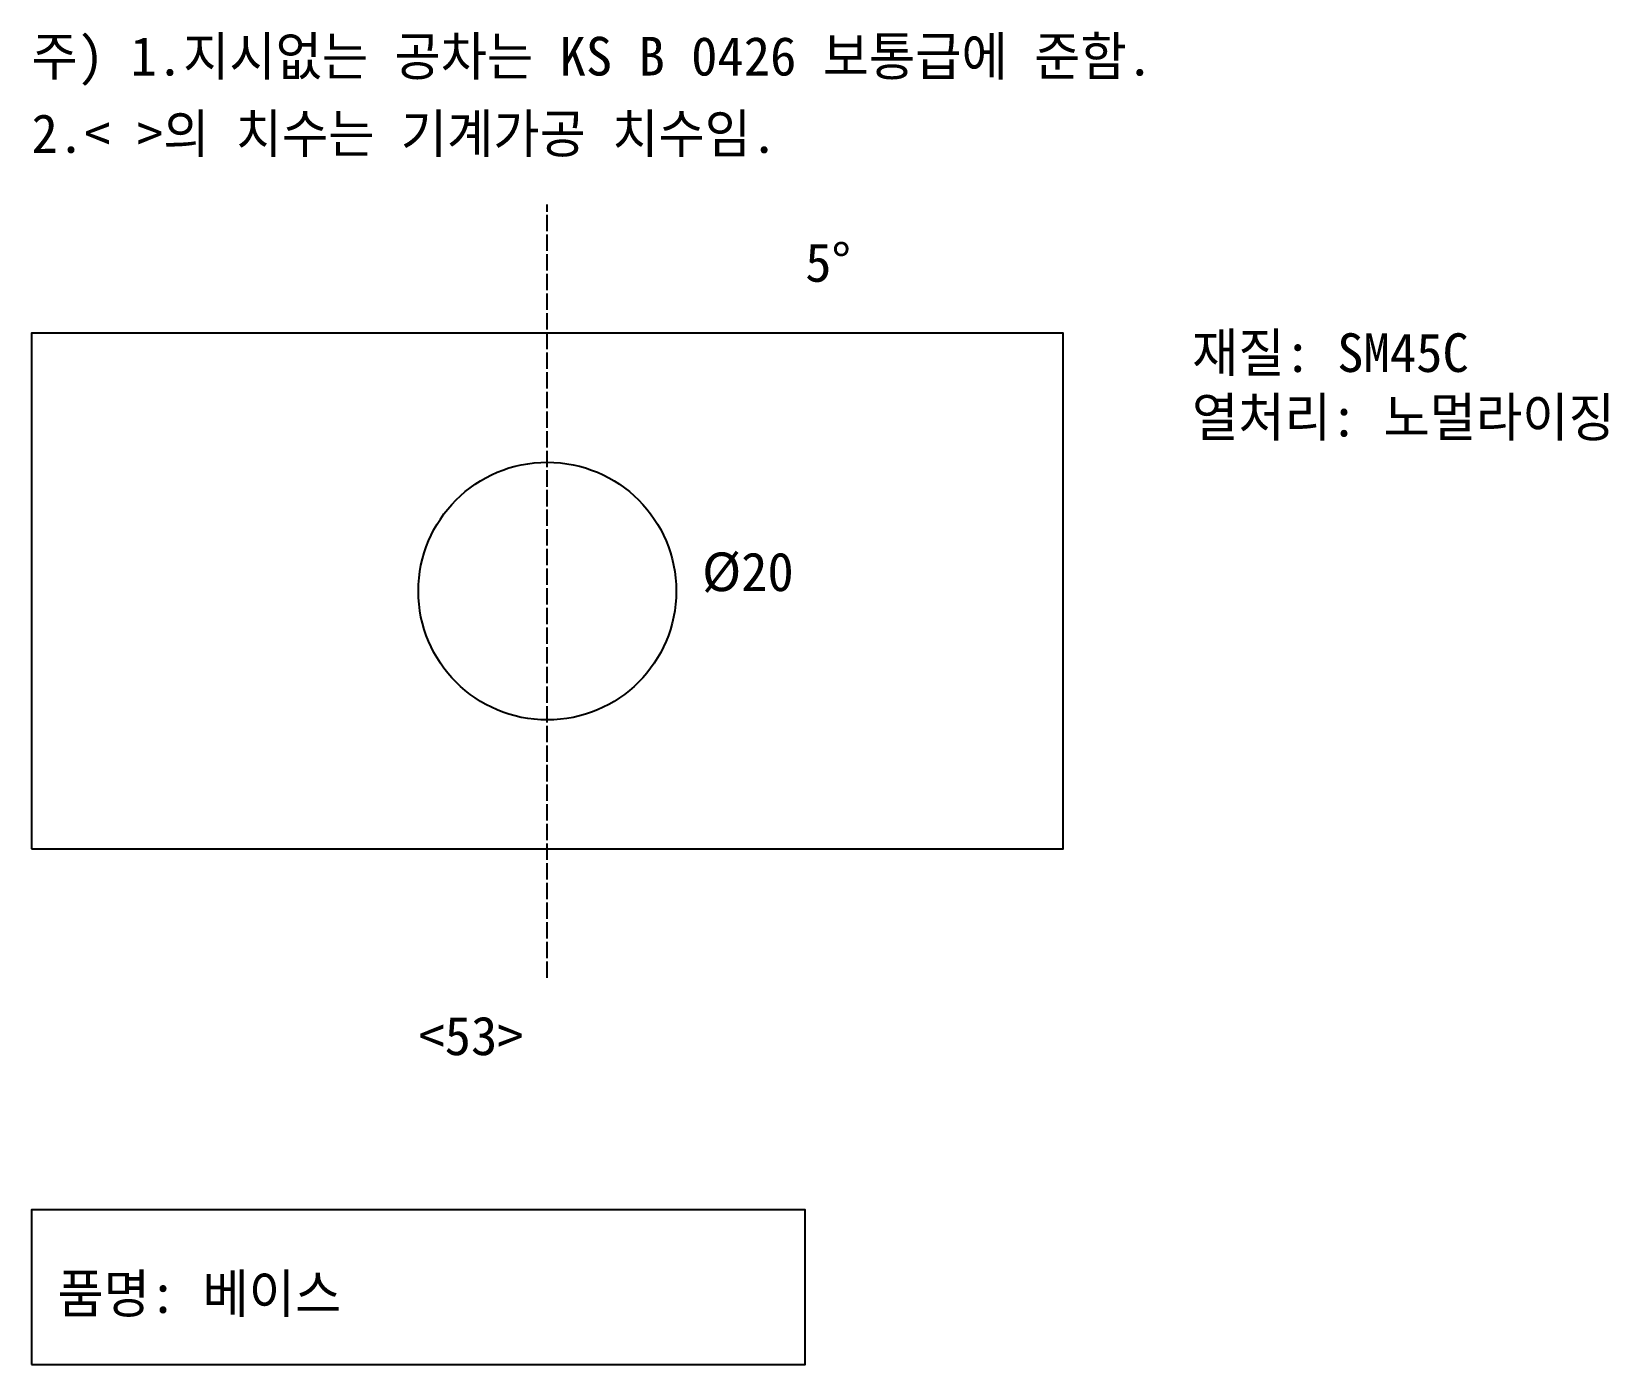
# Model space of a CAD drawing. Header units: millimetres. Extents: x 0 to 122, y -40 to 63.
import ezdxf

# ---------------------------------------------------------------- set-up
doc = ezdxf.new("R2010")
doc.units = ezdxf.units.MM
doc.linetypes.add('DASHED', pattern=[1.524, 1.27, -0.254])
doc.layers.add('OUTLINE', color=7, linetype='Continuous')
doc.layers.add('THIN', color=8, linetype='DASHED')

# ---------------------------------------------------------------- blocks, each defined once
blk = doc.blocks.new('TITLE')
blk.add_lwpolyline([(0, 0), (60, 0), (60, 12), (0, 12)], close=True)
blk.add_attdef('PART', (2, 4), '', height=3)

msp = doc.modelspace()

# ---------------------------------------------------------------- linework, layer by layer
at = {"layer": 'OUTLINE'}
msp.add_lwpolyline([(0, 0), (80, 0), (80, 40), (0, 40)], close=True, dxfattribs=at)
msp.add_circle((40, 20), 10, dxfattribs=at)
at = {"layer": 'THIN'}
msp.add_line((40, -10), (40, 50), dxfattribs=at)

# ---------------------------------------------------------------- block references
msp.add_blockref('TITLE', (0, -40)).add_auto_attribs({'PART': '품명: 베이스'})

# ---------------------------------------------------------------- texts
for s, p in [('주) 1.지시없는 공차는 KS B 0426 보통급에 준함.', (0, 60)), ('2.< >의 치수는 기계가공 치수임.', (0, 54)), ('5%%D', (60, 44)), ('%%C20', (52, 20)), ('<53>', (30, -16))]:
    msp.add_text(s, height=3).set_placement(p)
at = {"insert": (90, 40), "char_height": 3, "attachment_point": 1}
msp.add_mtext('재질: SM45C\\P열처리: 노멀라이징', dxfattribs=at)

doc.saveas('drawing.dxf')
